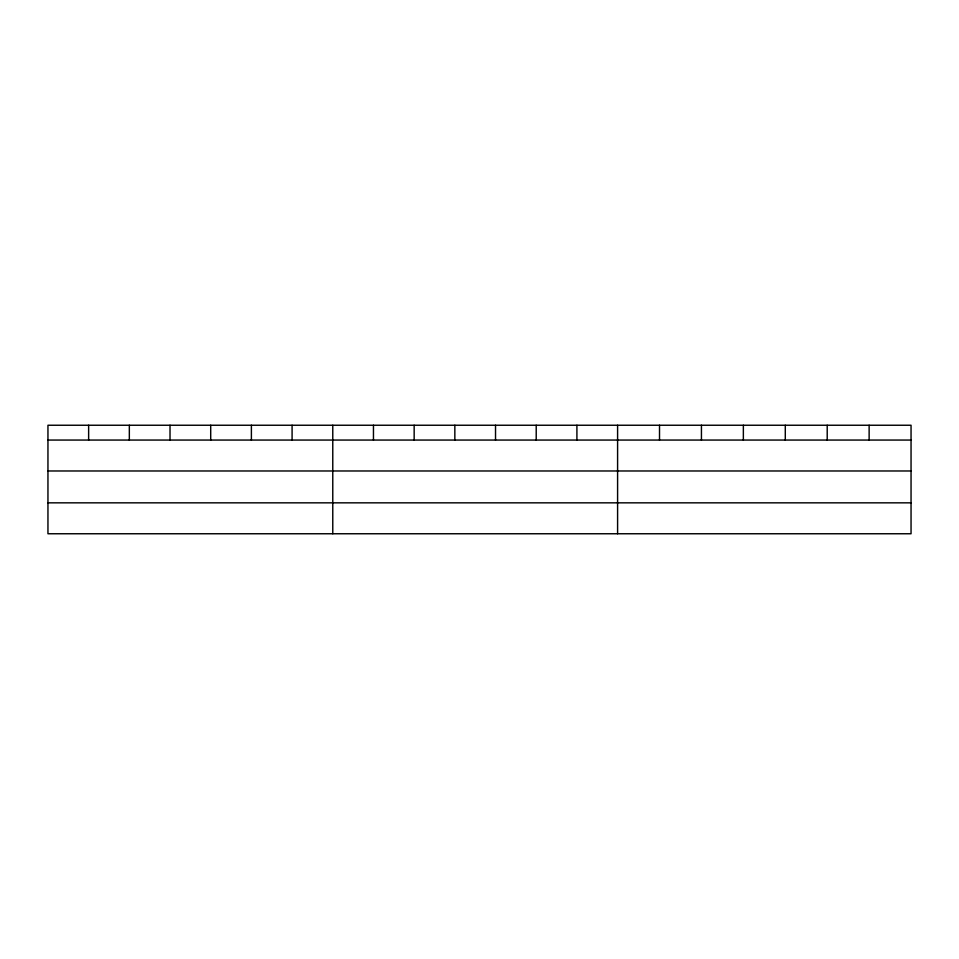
<?xml version="1.0" encoding="UTF-8"?>
<svg xmlns="http://www.w3.org/2000/svg" width="959" height="959" viewBox="0 0 959 959"><rect width="100%" height="100%" fill="white"/><g stroke="black" fill="none" stroke-linecap="round" stroke-linejoin="round"><path stroke-width="1.44" d="M911.05 470.977L911.05 425.245L47.95 425.245L47.95 533.755L911.05 533.755L911.05 470.977L47.95 470.977M47.95 440.061L911.05 440.061M47.95 502.84L911.05 502.84M869.13 425.245L869.13 440.061M827.209 425.245L827.209 440.061M785.289 425.245L785.289 440.061M743.357 425.245L743.357 440.061M701.437 425.245L701.437 440.061M659.516 425.245L659.516 440.061M617.596 425.245L617.596 533.755M576.91 425.245L576.91 440.061M536.213 425.245L536.213 440.061M495.527 425.245L495.527 440.061M454.842 425.245L454.842 440.061M414.156 425.245L414.156 440.061M373.459 425.245L373.459 440.061M332.773 425.245L332.773 533.755M292.087 425.245L292.087 440.061M251.39 425.245L251.39 440.061M210.704 425.245L210.704 440.061M170.019 425.245L170.019 440.061M129.333 425.245L129.333 440.061M88.636 425.245L88.636 440.061"/></g></svg>
